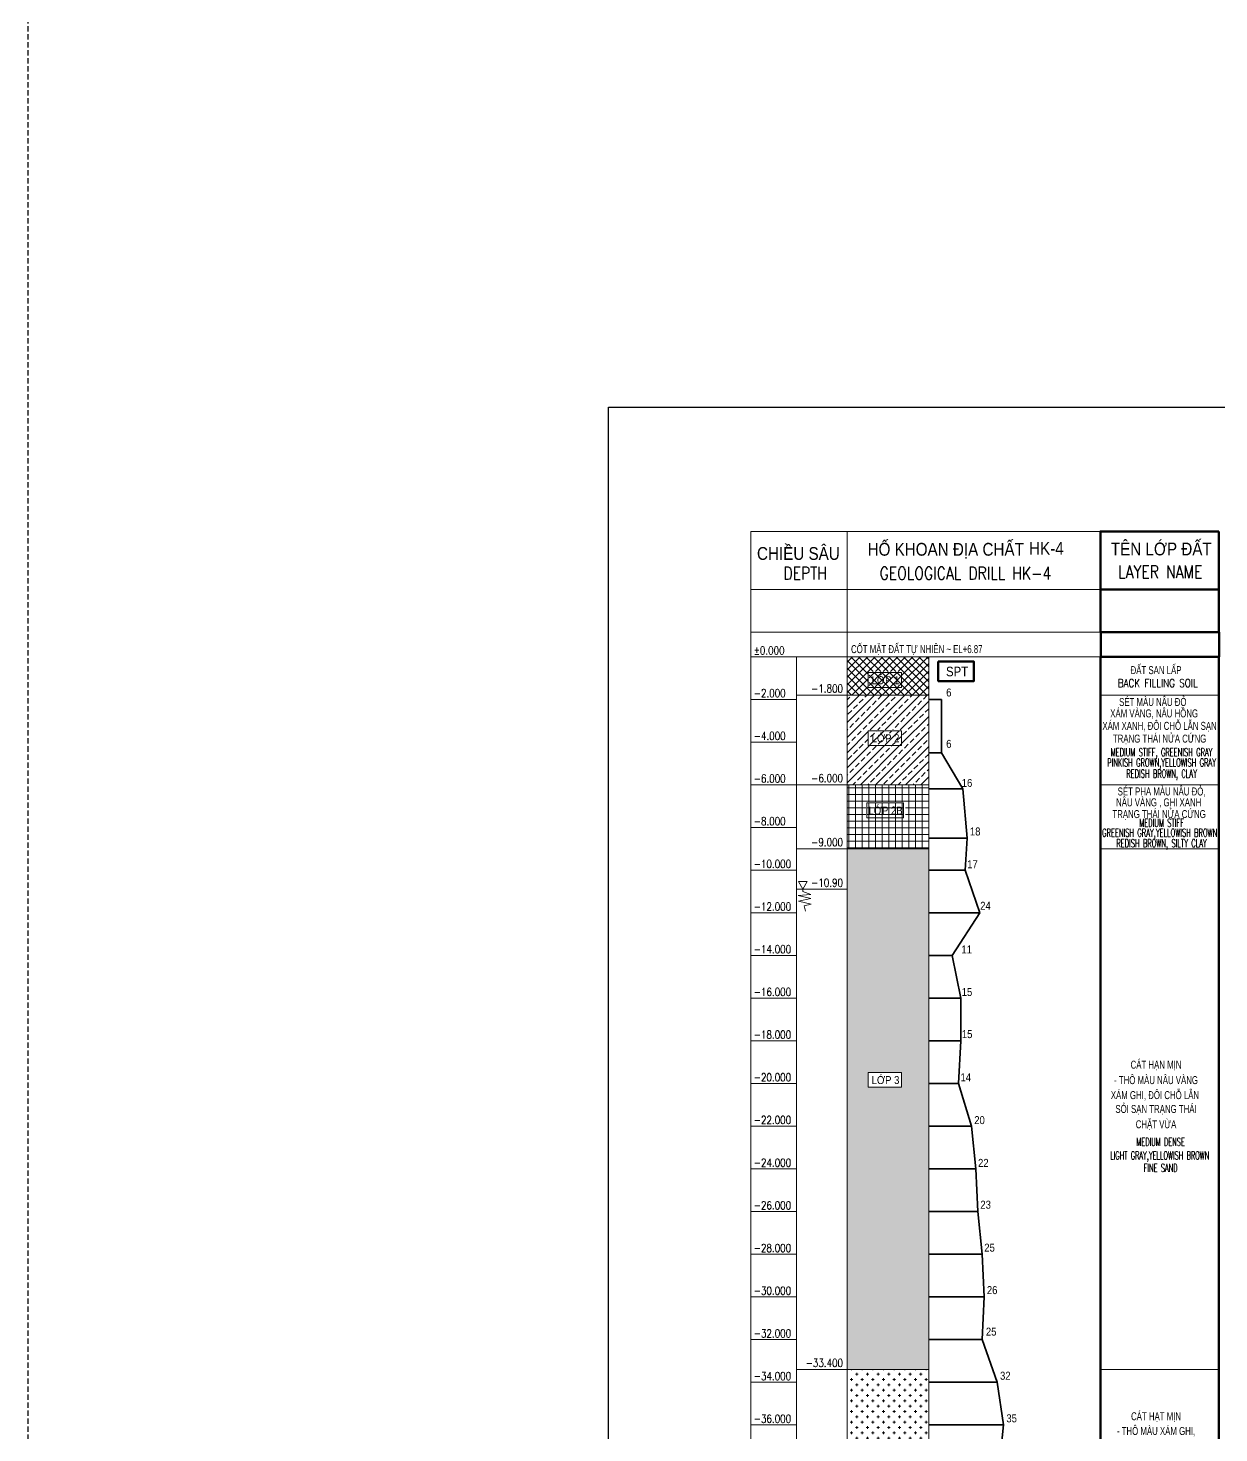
# Model space of a CAD drawing. Header units: millimetres. Extents: x -2123450 to -961021, y -260876 to 649159.
# Drawn here: x -1725347 to -1669549, y 469576 to 535405 of the extents above; entities that cross this region are included whole.
import ezdxf
from ezdxf.enums import TextEntityAlignment as Align

# ---------------------------------------------------------------- set-up
doc = ezdxf.new("R2010")
doc.units = ezdxf.units.MM
doc.header["$LTSCALE"] = 1000
doc.header["$MEASUREMENT"] = 0
doc.linetypes.add('DASHED', pattern=[19.05, 12.7, -6.35])
doc.linetypes.add('HIDDEN', pattern=[0.375, 0.25, -0.125])
doc.layers.get('0').update_dxf_attribs({"linetype": 'CONTINUOUS'})
doc.layers.get('DEFPOINTS').update_dxf_attribs({"linetype": 'CONTINUOUS'})
doc.layers.add('HIDEN', color=9, linetype='HIDDEN')
doc.layers.add('TEXT', color=7, linetype='CONTINUOUS')
for name, color, linetype, lineweight in [('NDC_S_CONTINUOUS', 3, 'CONTINUOUS', 20), ('NDC_S_DIM', 1, 'CONTINUOUS', 9), ('NDC_S_ENG TEXT', 2, 'CONTINUOUS', 9), ('NDC_S_FOUNDATION NAME', 7, 'CONTINUOUS', 20), ('NDC_S_HATCH MATERIAL', 8, 'CONTINUOUS', 13), ('NDC_S_LEVEL TEXT', 7, 'CONTINUOUS', 20), ('NDC_S_PILE ON FOUNDATION PLAN', 9, 'DASHED', 9), ('NDC_S_REBAR', 4, 'CONTINUOUS', 35), ('NDC_S_VN TITLE', 6, 'CONTINUOUS', 9)]:
    doc.layers.add(name, color=color, linetype=linetype, lineweight=lineweight)
doc.styles.add('NDC_ARIAL', font='arial.ttf', dxfattribs={"width": 0.8})
doc.styles.add('NDC_ROMANS', font='romans.shx', dxfattribs={"width": 0.8, "bigfont": 'vns.shx'})
doc.styles.get("Standard").update_dxf_attribs({"font": 'romans.shx', "bigfont": 'vns.shx'})

# ---------------------------------------------------------------- blocks, each defined once
blk = doc.blocks.new('HK4')
at = {"layer": 'NDC_S_HATCH MATERIAL'}
h = blk.add_hatch(dxfattribs=at)
h.set_pattern_fill('ANSI37', color=256, scale=2000)
h.set_pattern_definition([(45, (599674.7, -615917.2), (-176.776695, 176.776695), []), (135, (599674.7, -615917.2), (-176.776695, -176.776695), [])])
h.paths.add_polyline_path([(8333, 0), (4509, 0), (4509, -1800), (8333, -1800)])
h.paths.add_polyline_path([(5495, -1439), (5495, -746), (7052, -746), (7052, -1439)], flags=16)
h.paths.add_polyline_path([(5542, -1412), (7077, -1412), (7077, -697), (5542, -697)], flags=16)
h = blk.add_hatch(dxfattribs=at)
h.set_pattern_fill('ANSI33', color=256, scale=2000)
h.set_pattern_definition([(45, (599674.7, -615917.2), (-353.5534, 353.5534), []), (45, (600028.26, -615917.2), (-353.5534, 353.5534), [250, -125])])
h.paths.add_polyline_path([(8333, -1800), (4509, -1800), (4509, -6000), (8333, -6000)])
h.paths.add_polyline_path([(7052, -3470), (7052, -4163), (5495, -4163), (5495, -3470)], flags=16)
h.paths.add_polyline_path([(5542, -4135), (7077, -4135), (7077, -3421), (5542, -3421)], flags=16)
h = blk.add_hatch(dxfattribs=at)
h.set_pattern_fill('NET', color=256, scale=2500, pattern_type=2)
h.set_pattern_definition([(0, (599674.7, -518011.1), (0, 312.5), []), (90, (599674.7, -518011.1), (-312.5, 2e-14), [])])
h.paths.add_polyline_path([(8333, -6000), (4509, -6000), (4509, -9000), (8333, -9000)])
h.paths.add_polyline_path([(5429, -7549), (5429, -6856), (7149, -6856), (7149, -7549)], flags=16)
h.paths.add_polyline_path([(5381, -7521), (7238, -7521), (7238, -6807), (5381, -6807)], flags=16)
h = blk.add_hatch(dxfattribs=at)
h.set_pattern_fill('AR-SAND', color=256, scale=100)
h.set_pattern_definition([(37.5, (599674.71, -615917.2), (-6.299336, 192.682377), [0, -152, 0, -170, 0, -162.5]), (7.5, (599674.7, -615917.2), (176.97767, 282.21461), [0, -82, 0, -137, 0, -52.5]), (327.5, (599551.7, -615917.2), (311.414186, 0.565905), [0, -50, 0, -180, 0, -235]), (317.5, (599551.7, -615917.2), (300.61266, 87.76756), [0, -25, 0, -118, 0, -135])])
h.paths.add_polyline_path([(8333, -9000), (4509, -9000), (4509, -33400), (8333, -33400)])
h.paths.add_polyline_path([(7052, -19485), (7052, -20177), (5495, -20177), (5495, -19485)], flags=16)
h = blk.add_hatch(dxfattribs=at)
h.set_pattern_fill('CROSS', color=256, scale=1000)
h.set_pattern_definition([(0, (599674.7, -615917.2), (250, 250), [125, -375]), (90, (599737.2, -615979.7), (-250, 250), [125, -375])])
h.paths.add_polyline_path([(8333, -33400), (4509, -33400), (4509, -42000), (8333, -42000)])
h.paths.add_polyline_path([(7052, -37893), (7052, -38586), (5495, -38586), (5495, -37893)], flags=16)
h.paths.add_polyline_path([(5542, -38558), (7077, -38558), (7077, -37844), (5542, -37844)], flags=16)
at = {"layer": 'NDC_S_CONTINUOUS'}
for p, q in [((4509, -67200), (4509, 5871)), ((16380, 1149), (16380, 5871)), ((0, -67200), (0, 0)), ((2130, 0), (0, 0)), ((2130, -67200), (2130, 0)), ((16381, -67199), (16380, 0)), ((8333, -67200), (8333, 0)), ((4509, -1800), (2130, -1800)), ((8333, -1800), (4509, -1800)), ((2130, -2000), (0, -2000)), ((2130, -4000), (0, -4000)), ((2130, -6000), (0, -6000)), ((4509, -6000), (2130, -6000)), ((8333, -6000), (4509, -6000)), ((8333, -6000), (4509, -6000)), ((2130, -8000), (0, -8000)), ((4509, -9000), (2130, -9000)), ((8333, -9000), (4509, -9000)), ((8333, -9000), (4509, -9000)), ((2130, -10000), (0, -10000)), ((2130, -12000), (0, -12000)), ((2130, -14000), (0, -14000)), ((2130, -16000), (0, -16000)), ((2130, -18000), (0, -18000)), ((2130, -20000), (0, -20000)), ((2130, -22000), (0, -22000)), ((2130, -24000), (0, -24000)), ((2130, -26000), (0, -26000)), ((2130, -28000), (0, -28000)), ((2130, -30000), (0, -30000)), ((2130, -32000), (0, -32000)), ((4509, -33400), (2130, -33400)), ((8333, -33400), (4509, -33400)), ((2130, -34000), (0, -34000)), ((2130, -36000), (0, -36000))]:
    blk.add_line(p, q, dxfattribs=at)
for points in [[(4509, 3150), (0, 3150), (0, 5871), (4509, 5871)], [(16380, 3150), (4509, 3150), (4509, 5871), (16380, 5871)], [(4509, 1149), (0, 1149), (0, 3150), (4509, 3150)], [(16380, 1149), (4509, 1149), (4509, 3150), (16380, 3150)], [(4509, 0), (0, 0), (0, 1149), (4509, 1149)], [(16380, 0), (4509, 0), (4509, 1149), (16380, 1149)]]:
    blk.add_lwpolyline(points, close=True, dxfattribs=at)
at = {"layer": 'NDC_S_CONTINUOUS', "lineweight": 100}
blk.add_lwpolyline([(8779, -233), (10450, -233), (10450, -1145), (8779, -1145)], close=True, dxfattribs=at)
at = {"layer": 'NDC_S_DIM'}
for points in [[(5495, -746), (7052, -746), (7052, -1439), (5495, -1439)], [(5495, -3470), (7052, -3470), (7052, -4163), (5495, -4163)], [(5429, -6856), (7149, -6856), (7149, -7549), (5429, -7549)], [(5495, -19485), (7052, -19485), (7052, -20177), (5495, -20177)]]:
    blk.add_lwpolyline(points, close=True, dxfattribs=at)
at = {"layer": 'NDC_S_PILE ON FOUNDATION PLAN', "linetype": 'Continuous'}
blk.add_line((4509, -10900), (2130, -10900), dxfattribs=at)
for points in [[(2224, -10528), (2633, -10528), (2429, -10900), (2224, -10528)], [(2429, -10900), (2429, -11006), (2806, -11150), (2217, -11184), (2809, -11333), (2234, -11464), (2819, -11593), (2494, -11676), (2559, -11933)]]:
    blk.add_lwpolyline(points, dxfattribs=at)
at = {"layer": 'NDC_S_REBAR', "color": 3}
for p, q in [((8333, -2000), (8933, -2000)), ((8933, -2000), (8933, -4500)), ((8333, -4500), (8933, -4500)), ((8933, -4500), (9933, -6200)), ((8333, -6200), (9933, -6200)), ((9933, -6200), (10133, -8500)), ((8333, -8500), (10133, -8500)), ((10133, -8500), (10033, -10000)), ((8333, -10000), (10033, -10000)), ((10033, -10000), (10733, -12000)), ((8333, -12000), (10733, -12000)), ((10733, -12000), (9433, -14000)), ((8333, -14000), (9433, -14000)), ((9433, -14000), (9833, -16000)), ((8333, -16000), (9833, -16000)), ((9833, -16000), (9833, -18000)), ((8333, -18000), (9833, -18000)), ((9833, -18000), (9733, -20000)), ((8333, -20000), (9733, -20000)), ((9733, -20000), (10333, -22000)), ((8333, -22000), (10333, -22000)), ((10333, -22000), (10533, -24000)), ((8333, -24000), (10533, -24000)), ((10533, -24000), (10633, -26000)), ((8333, -26000), (10633, -26000)), ((10633, -26000), (10833, -28000)), ((8333, -28000), (10833, -28000)), ((10833, -28000), (10933, -30000)), ((8333, -30000), (10933, -30000)), ((10933, -30000), (10833, -32000)), ((8333, -32000), (10833, -32000)), ((10833, -32000), (11533, -34000)), ((8333, -34000), (11533, -34000)), ((11533, -34000), (11833, -36000)), ((8333, -36000), (11833, -36000)), ((11833, -36000), (11633, -38000))]:
    blk.add_line(p, q, dxfattribs=at)
at = {"layer": 'NDC_S_ENG TEXT', "style": 'NDC_ROMANS', "width": 0.8}
for s, p in [('%%P0.000', (137, 102)), ('-2.000', (137, -1898)), ('-4.000', (137, -3898)), ('-6.000', (137, -5898)), ('-8.000', (137, -7898)), ('-10.000', (137, -9898)), ('-12.000', (137, -11898)), ('-14.000', (137, -13898)), ('-16.000', (137, -15898)), ('-18.000', (137, -17898)), ('-20.000', (137, -19898)), ('-22.000', (137, -21898)), ('-24.000', (137, -23898)), ('-26.000', (137, -25898)), ('-28.000', (137, -27898)), ('-30.000', (137, -29898)), ('-32.000', (137, -31898)), ('-34.000', (137, -33898)), ('-36.000', (137, -35898))]:
    blk.add_text(s, height=375, dxfattribs=at).set_placement(p)
for s, p in [('-1.800', (4318, -1493)), ('-6.000', (4318, -5693)), ('-9.000', (4318, -8693)), ('-10.90', (4318, -10593)), ('-33.400', (4318, -33093))]:
    blk.add_text(s, height=375, dxfattribs=at).set_placement(p, align=Align.MIDDLE_RIGHT)
at = {"layer": 'NDC_S_FOUNDATION NAME', "style": 'NDC_ARIAL', "width": 0.7}
blk.add_text('CỐT MẶT ĐẤT TỰ NHIÊN ~ EL+6.87', height=375, dxfattribs=at).set_placement((4692, 167))
at = {"layer": 'NDC_S_FOUNDATION NAME', "style": 'NDC_ARIAL', "width": 0.85}
blk.add_text('SPT', height=450, dxfattribs=at).set_placement((9661, -695), align=Align.MIDDLE)
at = {"layer": 'NDC_S_LEVEL TEXT', "style": 'NDC_ARIAL', "width": 0.85}
for s, p in [('6', (9275, -1678)), ('6', (9275, -4083)), ('16', (10127, -5917)), ('18', (10509, -8191)), ('17', (10384, -9723)), ('24', (10991, -11670)), ('11', (10112, -13721)), ('15', (10125, -15716)), ('15', (10133, -17688)), ('14', (10068, -19713)), ('20', (10713, -21717)), ('22', (10891, -23719)), ('23', (10999, -25680)), ('25', (11183, -27692)), ('26', (11304, -29683)), ('25', (11259, -31628)), ('32', (11922, -33695)), ('35', (12217, -35691))]:
    blk.add_text(s, height=375, dxfattribs=at).set_placement(p, align=Align.MIDDLE)
at = {"layer": 'NDC_S_VN TITLE', "style": 'NDC_ARIAL', "width": 0.85}
for s, height, p in [('CHIỀU SÂU', 600, (2225, 4922)), ('HỐ KHOAN ĐỊA CHẤT', 600, (9129, 5056)), ('HK-4', 600, (13845, 5077)), ('LỚP 1', 375, (6309, -1055)), ('LỚP 2', 375, (6309, -3778)), ('LỚP 2B', 375, (6309, -7164)), ('LỚP 3', 375, (6309, -19793))]:
    blk.add_text(s, height=height, dxfattribs=at).set_placement(p, align=Align.MIDDLE)
at = {"layer": 'TEXT', "color": 3, "linetype": 'Continuous', "ltscale": 0.8, "width": 0.8}
for s, p in [('DEPTH', (2541, 3909)), ('GEOLOGICAL DRILL HK-4', (10054, 3909))]:
    blk.add_text(s, height=600, dxfattribs=at).set_placement(p, align=Align.MIDDLE_CENTER)
blk = doc.blocks.new('TRỤ DC HK4-B3')
at = {"layer": 'NDC_S_CONTINUOUS'}
for p, q in [((21923, -7671), (16381, -7671)), ((21923, -7671), (16381, -7671)), ((21923, -11871), (16381, -11871)), ((21923, -14871), (16381, -14871)), ((21923, -39271), (16381, -39271))]:
    blk.add_line(p, q, dxfattribs=at)
at = {"layer": 'NDC_S_CONTINUOUS', "lineweight": 100}
for points in [[(21923, 0), (16380, 0), (16380, -2721), (21923, -2721)], [(21923, -2721), (16380, -2721), (16380, -4721), (21923, -4721)], [(21936, -4721), (16392, -4721), (16392, -5871), (21936, -5871)], [(16380, -5871), (21923, -5871), (21923, -73071), (16380, -73071)]]:
    blk.add_lwpolyline(points, close=True, dxfattribs=at)
at = {"color": 3}
blk.add_blockref('HK4', (0, -5871), dxfattribs=at)
at = {"layer": 'NDC_S_FOUNDATION NAME', "color": 2, "style": 'NDC_ARIAL', "width": 0.7}
for s, p in [('ĐẤT SAN LẤP', (18984, -6447)), ('SÉT MÀU NÂU ĐỎ', (18833, -7940)), ('XÁM VÀNG, NÂU HỒNG', (18896, -8507)), ('XÁM XANH, ĐÔI CHỖ LẪN SẠN', (19150, -9098)), ('TRẠNG THÁI NỬA CỨNG', (19150, -9695)), ('NÂU VÀNG , GHI XANH', (19108, -12681)), ('SÉT PHA MÀU NÂU ĐỎ,', (19244, -12165)), ('TRẠNG THÁI NỬA CỨNG', (19127, -13231)), ('CÁT HẠN MỊN', (18984, -24982)), ('- THÔ MÀU NÂU VÀNG', (18984, -25664)), ('XÁM GHI, ĐÔI CHỖ LẪN ', (18984, -26393)), ('SỎI SẠN TRẠNG THÁI', (18984, -27049)), ('CHẶT VỪA', (18984, -27775)), ('CÁT HẠT MỊN', (18984, -41457)), ('- THÔ MÀU XÁM GHI,', (18984, -42139))]:
    blk.add_text(s, height=375, dxfattribs=at).set_placement(p, align=Align.MIDDLE)
at = {"layer": 'NDC_S_VN TITLE', "style": 'NDC_ARIAL', "width": 0.85}
blk.add_text('TÊN LỚP ĐẤT', height=600, dxfattribs=at).set_placement((19230, -738), align=Align.MIDDLE)
at = {"layer": 'TEXT', "color": 3, "linetype": 'Continuous', "ltscale": 0.8}
for s, height, width, p in [('LAYER NAME', 600, 0.8, (19181, -1897)), ('BACK FILLING SOIL', 375, 0.8, (19064, -7109)), ('MEDIUM STIFF, GREENISH GRAY', 375, 0.55, (19244, -10349)), ('PINKISH GROWN,YELLOWISH GRAY', 375, 0.55, (19244, -10834)), ('REDISH BROWN, CLAY', 375, 0.55, (19244, -11353)), ('MEDIUM STIFF', 375, 0.55, (19244, -13658)), ('GREENISH GRAY,YELLOWISH BROWN', 375, 0.55, (19154, -14119)), ('REDISH BROWN, SILTY CLAY', 375, 0.55, (19244, -14613)), ('MEDIUM DENSE', 375, 0.6, (19199, -28610)), ('LIGHT GRAY,YELLOWISH BROWN', 375, 0.6, (19154, -29240)), ('FINE SAND', 375, 0.6, (19199, -29828))]:
    blk.add_text(s, height=height, dxfattribs=dict(at, width=width)).set_placement(p, align=Align.MIDDLE_CENTER)

msp = doc.modelspace()

# ---------------------------------------------------------------- linework, layer by layer
at = {"layer": 'DEFPOINTS'}
msp.add_lwpolyline([(-1698145.34, 517639.38), (-1571995.34, 517639.38), (-1571995.34, 428539.38), (-1698145.34, 428539.38)], close=True, dxfattribs=at)
at = {"layer": 'HIDEN', "color": 1}
msp.add_lwpolyline([(-1725347.08, 649159.11), (-1242046.9, 649159.11), (-1242046.9, -260876.48), (-1725347.08, -260876.48)], close=True, dxfattribs=at)

# ---------------------------------------------------------------- block references
at = {"layer": 'NDC_S_FOUNDATION NAME', "color": 3}
msp.add_blockref('TRỤ DC HK4-B3', (-1691478.87, 511820.66), dxfattribs=at)

doc.saveas('drawing.dxf')
